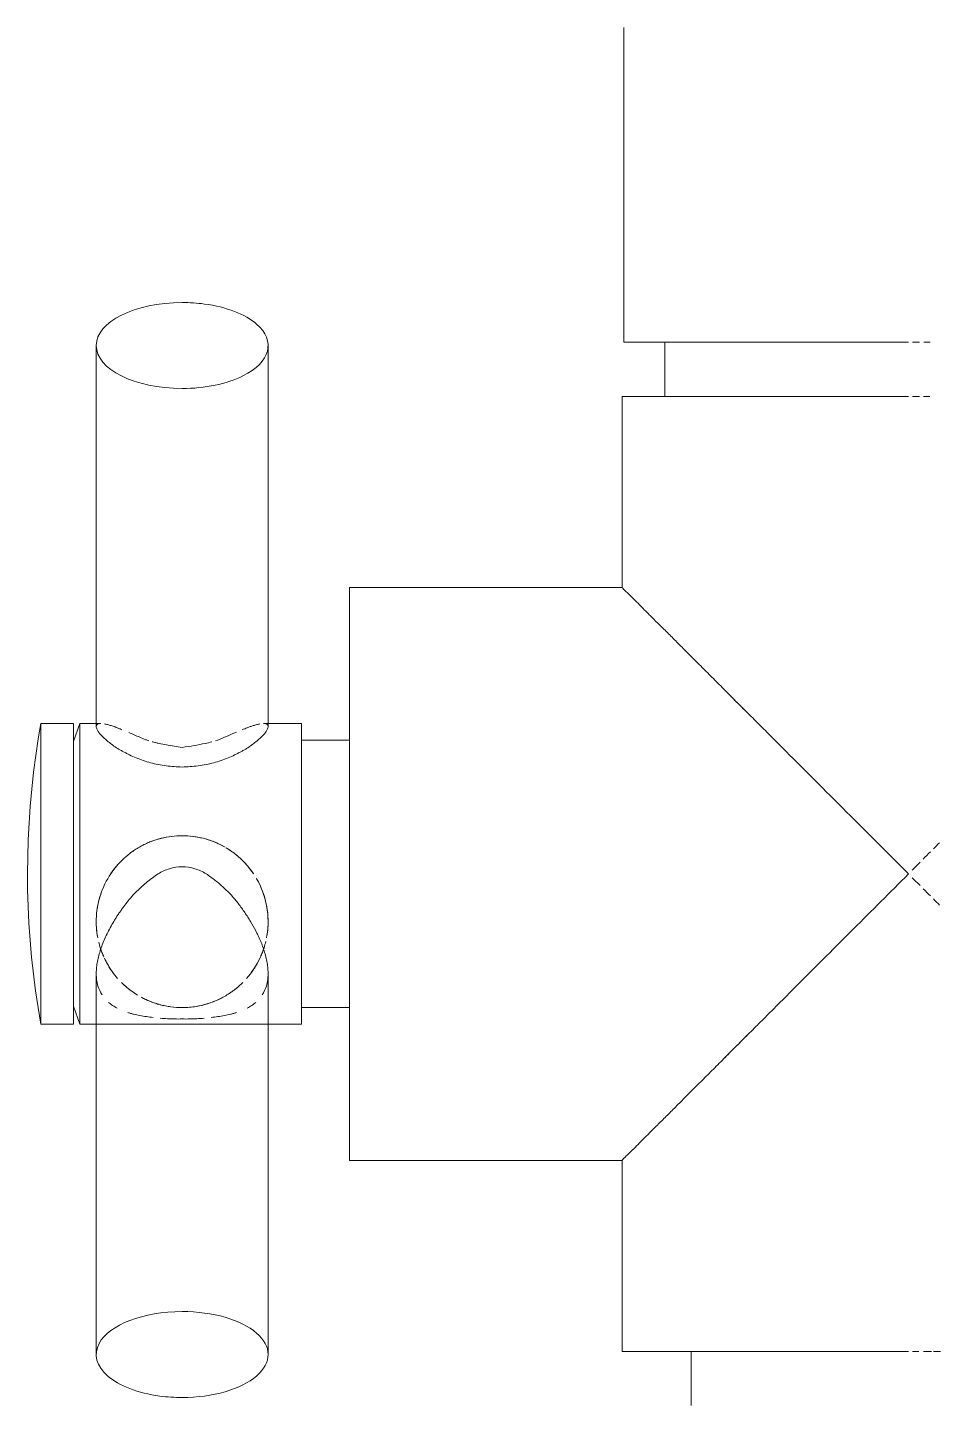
# Model space of a CAD drawing. Header units: metres. Extents: x -0.9 to 62, y -37.3 to 60.
# Drawn here: x 30.4665 to 30.5143, y 0.4724 to 0.5443 of the extents above; entities that cross this region are included whole.
import ezdxf

# ---------------------------------------------------------------- set-up
doc = ezdxf.new("R2010")
doc.units = ezdxf.units.M
doc.layers.add('P-SANR-FIXT', color=7, linetype='Continuous', lineweight=5)

# ---------------------------------------------------------------- blocks, each defined once
blk = doc.blocks.new('UT_Ducha higiênica - UT_Ducha higiênica-3698909-CC')
at = {"layer": 'P-SANR-FIXT', "color": 7, "true_color": 0xf3f3f3}
for p, q in [((59.10941951330037, 0.5443149403281814), (59.10941951330037, 0.5278352926008695)), ((59.0817939609551, 0.5276637748155407), (59.0817939609551, 0.5077164640194518)), ((59.0907939609551, 0.5077164640194518), (59.09079396095509, 0.5276637748155407)), ((59.10941951330037, 0.5278352926008756), (59.12433661034608, 0.5278352926008756)), ((59.11157172817645, 0.5278352926008695), (59.11157172817645, 0.5249999999999846)), ((59.12454292514167, 0.5278352926008756), (59.12490877454159, 0.5278352926008756)), ((59.12514215784469, 0.5278352926008756), (59.12546834393797, 0.5278352926008756)), ((59.10933661034604, 0.5249999999999846), (59.10933661034604, 0.5149999999999945)), ((59.11134622928928, 0.52499999999999), (59.10933661034606, 0.52499999999999)), ((59.11683661034605, 0.52499999999999), (59.11134622928928, 0.52499999999999)), ((59.12433661034605, 0.52499999999999), (59.11683661034605, 0.52499999999999)), ((59.12490563861342, 0.52499999999999), (59.12453997856537, 0.52499999999999)), ((59.12545689953602, 0.52499999999999), (59.12511693140378, 0.52499999999999)), ((59.10933661034604, 0.5149999999999945), (59.09506327601174, 0.5149999999999945)), ((59.09506327601174, 0.515), (59.09506327601174, 0.4999999999999999)), ((59.08059438857187, 0.5078745809925899), (59.07889562212965, 0.5078745809925899)), ((59.07889562212965, 0.5000000000000001), (59.07889562212965, 0.507874580992596)), ((59.08094013434138, 0.5078745809925899), (59.08059438857187, 0.5069246522979622)), ((59.08059438857187, 0.5000000000000001), (59.08059438857187, 0.507874580992596)), ((59.08202752132293, 0.5078745809925899), (59.08094013434138, 0.5078745809925899)), ((59.08094013434138, 0.5068195871837463), (59.08094013434138, 0.507874580992596)), ((59.09253618832319, 0.5078745809925899), (59.09056040058727, 0.5078745809925899)), ((59.0925361883232, 0.5000000000000001), (59.0925361883232, 0.507874580992596)), ((59.08094013434138, 0.5000000000000001), (59.08094013434138, 0.5068195871837463)), ((59.09506327601174, 0.5070000000000039), (59.09253618832319, 0.5070000000000039)), ((59.07889562212965, 0.4921254190074041), (59.07889562212965, 0.5)), ((59.08059438857187, 0.4960627095037021), (59.08059438857187, 0.5)), ((59.08094013434138, 0.4921254190074041), (59.08094013434138, 0.5)), ((59.0925361883232, 0.4921254190074041), (59.0925361883232, 0.5)), ((59.09506327601174, 0.4999999999999999), (59.09506327601174, 0.485)), ((59.08059438857187, 0.4931804128162539), (59.08059438857187, 0.4960627095037021)), ((59.0817939609551, 0.4947856551351489), (59.0817939609551, 0.4748362251848443)), ((59.0907939609551, 0.4748362251848432), (59.0907939609551, 0.4947856551351489)), ((59.07889562212965, 0.4921254190073983), (59.0786156924275, 0.4938799621327268)), ((59.08059438857187, 0.4921254190074041), (59.08059438857187, 0.4931804128162539)), ((59.08059438857187, 0.493075347702027), (59.08094013434138, 0.4921254190073983)), ((59.09253618832319, 0.4930000000000038), (59.09506327601174, 0.4930000000000038)), ((59.07889562212965, 0.4921254190073983), (59.08059438857187, 0.4921254190073983)), ((59.08094013434138, 0.4921254190073983), (59.09253618832319, 0.4921254190073983)), ((59.09506327601174, 0.4849999999999937), (59.10933661034604, 0.4849999999999937)), ((59.10933661034604, 0.4849999999999937), (59.10933661034604, 0.4749999999999852)), ((59.10933661034606, 0.47499999999999), (59.12045432466951, 0.47499999999999)), ((59.11295369791736, 0.4749999999999852), (59.11295369791736, 0.4721647073991209)), ((59.12045432466951, 0.47499999999999), (59.12433661034605, 0.47499999999999)), ((59.12453997856537, 0.47499999999999), (59.12487460577338, 0.47499999999999)), ((59.12511672916837, 0.47499999999999), (59.12553938459719, 0.47499999999999)), ((59.12565315337149, 0.47499999999999), (59.12601507708937, 0.47499999999999))]:
    blk.add_line(p, q, dxfattribs=at)
at = {"layer": 'P-SANR-FIXT', "color": 7, "true_color": 0xfafafa}
for p, q in [((59.10941951330037, 0.5278352926008756), (59.11136298892621, 0.5278352926008756)), ((59.11157172817647, 0.5278352926008756), (59.12433661034608, 0.5278352926008756)), ((59.12454292273647, 0.5278352926008756), (59.12490872321585, 0.5278352926008756)), ((59.12514201453133, 0.5278352926008756), (59.12546794608908, 0.5278352926008756)), ((59.11134622928928, 0.52499999999999), (59.10933661034606, 0.52499999999999)), ((59.12433661034605, 0.52499999999999), (59.11157172817647, 0.52499999999999)), ((59.12490558660561, 0.52499999999999), (59.12453997619232, 0.52499999999999)), ((59.12545650202965, 0.52499999999999), (59.12511679722092, 0.52499999999999)), ((59.09506327601174, 0.515), (59.09506327601174, 0.5070251628295472)), ((59.08059438857187, 0.5062675760437031), (59.08059438857187, 0.507874580992596)), ((59.0925361883232, 0.5071443411439028), (59.0925361883232, 0.507874580992596)), ((59.08059438857187, 0.5062768295076638), (59.08059438857187, 0.5069246522979678)), ((59.08059438857187, 0.5062768295076637), (59.08059438857187, 0.5069246522979678)), ((59.0925361883232, 0.5061394542629991), (59.0925361883232, 0.5070000000000093)), ((59.09506327601174, 0.5061394542630003), (59.09506327601174, 0.5070000000000093)), ((59.08059438857187, 0.5000000000000001), (59.08059438857187, 0.5059969248024144)), ((59.0925361883232, 0.5000000000000093), (59.0925361883232, 0.5060621778265003)), ((59.09506327601174, 0.5000000000000093), (59.09506327601174, 0.5060621778265003)), ((59.08059438857187, 0.4930753477020323), (59.08059438857187, 0.5)), ((59.0925361883232, 0.4981882666842916), (59.0925361883232, 0.5000000000000092)), ((59.09506327601174, 0.4930000000000092), (59.09506327601174, 0.5000000000000092)), ((59.0925361883232, 0.4965000000000092), (59.0925361883232, 0.4980242966963457)), ((59.0925361883232, 0.4932385192159858), (59.0925361883232, 0.4965000000000092)), ((59.08059438857187, 0.4921254190074041), (59.08059438857187, 0.4938426457719012)), ((59.0925361883232, 0.4930000000000092), (59.0925361883232, 0.4932385192159858)), ((59.09506327601174, 0.4929748371704711), (59.09506327601174, 0.4893933982822019)), ((59.0925361883232, 0.4921254190074041), (59.0925361883232, 0.4924566090002971)), ((59.09506327601174, 0.4893933982822019), (59.09506327601174, 0.485511112605664)), ((59.09506327601174, 0.485511112605664), (59.09506327601174, 0.485)), ((59.10933661034606, 0.47499999999999), (59.11286532636893, 0.47499999999999)), ((59.11295369791736, 0.47499999999999), (59.12433661034605, 0.47499999999999)), ((59.12453997397637, 0.47499999999999), (59.12487452078101, 0.47499999999999)), ((59.12511646989941, 0.47499999999999), (59.12553843309429, 0.47499999999999)), ((59.12565190493946, 0.47499999999999), (59.12601248551555, 0.47499999999999))]:
    blk.add_line(p, q, dxfattribs=at)
at = {"layer": 'P-SANR-FIXT', "color": 7, "true_color": 0xfdfdfd}
for p, q in [((59.11136298892621, 0.5278352926008756), (59.11181970044669, 0.5278352926008756)), ((59.11157172817647, 0.5278352926008756), (59.11181700180804, 0.5278352926008756)), ((59.11193349744881, 0.5278352926008756), (59.11378862986945, 0.5278352926008756)), ((59.11194530110868, 0.5278352926008756), (59.11358585300115, 0.5278352926008756)), ((59.11372299871743, 0.5278352926008756), (59.12433661034608, 0.5278352926008756)), ((59.11390767078131, 0.5278352926008756), (59.12433661034608, 0.5278352926008756)), ((59.12454292273647, 0.5278352926008756), (59.12490872321585, 0.5278352926008756)), ((59.12454292514167, 0.5278352926008756), (59.12490877454159, 0.5278352926008756)), ((59.12514201453133, 0.5278352926008756), (59.12546794608908, 0.5278352926008756)), ((59.12514215784469, 0.5278352926008756), (59.12546834393797, 0.5278352926008756)), ((59.12433661034605, 0.52499999999999), (59.11153593499015, 0.52499999999999)), ((59.12433661034605, 0.52499999999999), (59.11157172817647, 0.52499999999999)), ((59.12490558660561, 0.52499999999999), (59.12453997619232, 0.52499999999999)), ((59.12490563861343, 0.52499999999999), (59.12453997856537, 0.52499999999999)), ((59.12545650202965, 0.52499999999999), (59.12511679722092, 0.52499999999999)), ((59.12545689953602, 0.52499999999999), (59.12511693140378, 0.52499999999999)), ((59.07889562212965, 0.4999999999999999), (59.07889562212965, 0.507874580992596)), ((59.08094013434138, 0.5076062611519541), (59.08094013434138, 0.507874580992596)), ((59.08094013434138, 0.4999999999999999), (59.08094013434138, 0.5068195871837462)), ((59.0925361883232, 0.5061394542630003), (59.0925361883232, 0.5070000000000093)), ((59.0925361883232, 0.5062675760437031), (59.0925361883232, 0.5067776474781925)), ((59.09506327601174, 0.5067614807840327), (59.09506327601174, 0.5070000000000093)), ((59.09506327601174, 0.5067953686990717), (59.09506327601174, 0.5061698101590782)), ((59.09506327601174, 0.5061394542630003), (59.09506327601174, 0.5067614807840327)), ((59.08059438857187, 0.5059969248024144), (59.08059438857187, 0.5062768295076638)), ((59.08059438857187, 0.4999999999999999), (59.08059438857187, 0.5061573542280992)), ((59.08059438857187, 0.4999999999999999), (59.08059438857187, 0.5059969248024144)), ((59.0925361883232, 0.4999999999999999), (59.0925361883232, 0.5062151082398929)), ((59.0925361883232, 0.5060621778265003), (59.0925361883232, 0.5061394542629991)), ((59.0925361883232, 0.5000000000000092), (59.0925361883232, 0.5060621778265003)), ((59.09506327601174, 0.5061102344239806), (59.09506327601174, 0.5038822856765379)), ((59.09506327601174, 0.5000000000000092), (59.09506327601174, 0.5060621778265003)), ((59.09506327601174, 0.5038822856765379), (59.09506327601174, 0.5000000000000001)), ((59.07889562212965, 0.4921254190074041), (59.07889562212965, 0.4999999999999999)), ((59.08059438857187, 0.4940030751975856), (59.08059438857187, 0.4999999999999999)), ((59.08059438857187, 0.4940018046950666), (59.08059438857187, 0.4999999999999999)), ((59.08094013434138, 0.4940018046950666), (59.08094013434138, 0.4999999999999999)), ((59.0925361883232, 0.4981882666842916), (59.0925361883232, 0.5000000000000092)), ((59.0925361883232, 0.4981210594500531), (59.0925361883232, 0.4999999999999999)), ((59.09506327601174, 0.5), (59.09506327601174, 0.4941288746154486)), ((59.09506327601174, 0.4930000000000092), (59.09506327601174, 0.5000000000000092)), ((59.0925361883232, 0.4930000000000092), (59.0925361883232, 0.4980242966963457)), ((59.0925361883232, 0.496062709503703), (59.0925361883232, 0.4979619084669138)), ((59.0925361883232, 0.4940018046950666), (59.0925361883232, 0.496062709503702)), ((59.08094013434138, 0.4921254190074041), (59.08094013434138, 0.4937526748661306)), ((59.0925361883232, 0.4932223525218214), (59.0925361883232, 0.4937848917601241)), ((59.09506327601174, 0.4938897655760385), (59.09506327601174, 0.4932046313009469)), ((59.11286532636893, 0.47499999999999), (59.12433661034605, 0.47499999999999)), ((59.11295369791736, 0.47499999999999), (59.12433661034605, 0.47499999999999)), ((59.12453997397637, 0.47499999999999), (59.12487452078101, 0.47499999999999)), ((59.12453997856537, 0.47499999999999), (59.12487460577338, 0.47499999999999)), ((59.12511646989941, 0.47499999999999), (59.12553843309429, 0.47499999999999)), ((59.12511672916837, 0.47499999999999), (59.12553938459719, 0.47499999999999)), ((59.12565190493946, 0.47499999999999), (59.12601248551555, 0.47499999999999)), ((59.12565315337149, 0.47499999999999), (59.12601507708937, 0.47499999999999))]:
    blk.add_line(p, q, dxfattribs=at)
at = {"layer": 'P-SANR-FIXT', "color": 7, "true_color": 0xfefefe}
for p, q in [((59.08059438857187, 0.5059969248024144), (59.08059438857187, 0.5062768295076637)), ((59.0925361883232, 0.5060621778265003), (59.0925361883232, 0.5061394542630003)), ((59.09506327601174, 0.5060621778265003), (59.09506327601174, 0.5061394542630003)), ((59.09506327601174, 0.5060621778265003), (59.09506327601174, 0.5061394542630003))]:
    blk.add_line(p, q, dxfattribs=at)
at = {"layer": 'P-SANR-FIXT', "color": 7, "true_color": 0xf3f3f3, "flags": 128}
for points in [[(59.07819208590042, 0.4999999999999946), (59.07822761820311, 0.5017763782458224), (59.07833415826705, 0.5035499146653958), (59.07851153565088, 0.5053177719787814), (59.07875946658863, 0.5070771219913964), (59.07889562212965, 0.5078745809925899)], [(59.0786156924275, 0.4938799621327268), (59.07840614965063, 0.4956442960131023), (59.0782673290228, 0.4974155980906921), (59.07819945262738, 0.4991910346600251), (59.07819208590042, 0.4999999999999946)]]:
    blk.add_lwpolyline(points, dxfattribs=at)
at = {"layer": 'P-SANR-FIXT', "color": 7, "true_color": 0xfafafa}
for radius, start, end in [(0.004499999999995966, 90, 118.6429908668045), (0.004500000000000174, 75.0000000000132, 90.00000000000034), (0.004500000000002439, 59.99999999997344, 75.00000000001995), (0.004499999999997078, 124.1506781566463, 145.9763107293702), (0.004500000000001607, 34.02368927055635, 59.09169034866866), (0.004500000000002439, 152.9311327828953, 165.0000000000026), (0.004500000000005585, 350.4147108881857, 30.00000000000352), (0.004500000000000174, 165.0000000000094, 180.0000000000003), (0.004499999999996926, 181.4404044948274, 190.8425500649134), (0.004499999999997219, 198.9559375726436, 203.4503493247104), (0.004499999999999335, 336.549650675396, 341.0440624273789), (0.004499999999995879, 205.1887838781134, 209.9999999999946), (0.004499999999993124, 209.9999999999795, 221.355440242044), (0.004500000000000249, 318.6445597580593, 334.8112161219096), (0.004499999999991997, 224.9999999999144, 237.574913297967), (0.004500000000005342, 302.4250867021283, 315.0000000000002), (0.004499999999998072, 241.6701259978861, 254.0596124384203), (0.004499999999999268, 285.9403875615708, 298.3298740022783), (0.004500000000000175, 255.0000000000127, 270), (0.004500000000002439, 269.9999999999996, 284.9999999999798)]:
    blk.add_arc((59.0862939609551, 0.4975000000000018), radius, start, end, dxfattribs=at)
at = {"layer": 'P-SANR-FIXT', "color": 7, "true_color": 0xf3f3f3}
for centre, major_axis, ratio, start_param, end_param in [((59.0862939609551, 0.5276637748155462), (0.00450000000000017, 0), 0.4999999999920064, 1.570796326794897, 4.712388980384683), ((59.0862939609551, 0.527663774815546), (0.004500000000002439, 0), 0.4999999999917743, 1.308996938996095, 1.570796326794897), ((59.0862939609551, 0.527663774815546), (0.004500000000002032, 0), 0.4999999999917892, 0.5235987755980201, 1.308996938996087), ((59.0862939609551, 0.527663774815546), (0.004500000000005342, 0), 0.4999999999914169, 5.497787143782132, 6.806784082777929), ((59.0862939609551, 0.527663774815546), (0.00450000000000017, 0), 0.4999999999920064, 4.712388980384683, 5.497787143782721), ((59.0862939609551, 0.4748362251848497), (0.00450000000000017, 0), 0.5000000000140752, 1.570796326794897, 2.879793265790401), ((59.0862939609551, 0.4748362251848497), (0.00450000000000017, 0), 0.5000000000140752, 4.712388980384683, 7.853981633974483), ((59.0862939609551, 0.4748362251848497), (0.004499999999995575, 0), 0.500000000014578, 2.879793265790652, 3.665191429187962), ((59.0862939609551, 0.4748362251848497), (0.004499999999999431, 0), 0.500000000014151, 3.665191429188332, 4.450589592585715), ((59.0862939609551, 0.4748362251848497), (0.004500000000002439, 0), 0.5000000000138186, 4.450589592585881, 4.712388980384683)]:
    blk.add_ellipse(centre, major_axis=major_axis, ratio=ratio, start_param=start_param, end_param=end_param, dxfattribs=at)
at = {"layer": 'P-SANR-FIXT', "color": 7, "true_color": 0xfdfdfd}
for points, knots in [([(59.12433661034605, 0.5), (59.12337996100614, 0.5009692221810875), (59.12144448128228, 0.5028859177997194), (59.11908390678362, 0.5052540684874947), (59.11748047510748, 0.5068552430685265), (59.11658790520784, 0.5077536339279067), (59.11592705270181, 0.5084092151818388), (59.11528023081102, 0.5090528205950813), (59.11465172187742, 0.5096867429519696), (59.11404088070351, 0.5103021607887906), (59.11344809291266, 0.5108881846237106), (59.11287819914319, 0.511453311295427), (59.11233671544118, 0.5120015776738926), (59.11182541097084, 0.5125187978828973), (59.11134784570721, 0.5129887815540581), (59.11090736514366, 0.5134215790338464), (59.11051037964177, 0.5138245372140178), (59.11016305015922, 0.5141783864350018), (59.10987090074802, 0.5144671769570521), (59.10963761874934, 0.5146882959124539), (59.10940915652625, 0.5149090537146497), (59.10933661034604, 0.5149867507995789), (59.10933661034604, 0.515)], [0, 0, 0, 0, 0.1428571428571428, 0.2857142857142857, 0.3571428571428571, 0.3928571428571428, 0.4285714285714285, 0.4642857142857143, 0.5, 0.5357142857142857, 0.5714285714285714, 0.6071428571428571, 0.6428571428571428, 0.6785714285714286, 0.7142857142857143, 0.75, 0.7857142857142857, 0.8214285714285714, 0.8571428571428571, 0.8928571428571428, 0.9285714285714286, 1, 1, 1, 1]), ([(59.10933661034604, 0.485), (59.10933661034604, 0.4850132492004211), (59.1094091565262, 0.4850909462854584), (59.10963761874942, 0.4853117040873657), (59.10987090074772, 0.4855328230436328), (59.11016305016035, 0.4858216135624387), (59.11051037963754, 0.4861754627955352), (59.11090736515946, 0.4865784209305017), (59.11134784564823, 0.4870112185789968), (59.11182541119099, 0.4874812016205357), (59.11233671461955, 0.4879984241793218), (59.11287820220954, 0.4885466817882834), (59.11344808146885, 0.4891118411882339), (59.1140409234124, 0.4896977428797219), (59.11485510884342, 0.4905189077894745), (59.11570654249483, 0.4913727675712906), (59.11658794683623, 0.4922462721777014), (59.11748045137541, 0.4931448104600524), (59.11908392390185, 0.4947458929017277), (59.12144447505747, 0.4971140962405636), (59.12337996100614, 0.4990307778189125), (59.12433661034605, 0.5)], [0, 0, 0, 0, 0.07142857142857142, 0.1071428571428571, 0.1428571428571428, 0.1785714285714285, 0.2142857142857143, 0.25, 0.2857142857142857, 0.3214285714285714, 0.3571428571428571, 0.3928571428571428, 0.4285714285714285, 0.4642857142857143, 0.5, 0.5714285714285714, 0.6071428571428571, 0.6428571428571428, 0.7142857142857143, 0.8571428571428571, 1, 1, 1, 1])]:
    blk.add_open_spline(points, degree=3, knots=knots, dxfattribs=at)
at = {"layer": 'P-SANR-FIXT', "color": 7, "true_color": 0xf3f3f3}
for points, knots in [([(59.10933661034604, 0.515), (59.10933661034604, 0.5149867507995775), (59.1094091565262, 0.514909053714538), (59.10963761874942, 0.5146882959126281), (59.10979314008162, 0.5145408832751155), (59.10988071198344, 0.5144558983626027)], [0, 0, 0, 0, 0.07142857142857142, 0.1071428571428571, 0.1428571428571428, 0.1428571428571428, 0.1428571428571428, 0.1428571428571428]), ([(59.10988071198344, 0.5144558983626027), (59.10996828388526, 0.51437091345009), (59.11016305016035, 0.5141783864375515), (59.11051037963754, 0.5138245372044534), (59.11090736515946, 0.5134215790694853), (59.11134784564822, 0.5129887814209887), (59.11182541119099, 0.5125187983794484), (59.11233671461954, 0.5120015758206607), (59.11287820220954, 0.5114533182116976), (59.11344808146883, 0.5108881588117454), (59.11404092341238, 0.5103022571202557), (59.1148551088434, 0.5094810922105009), (59.11570654249481, 0.5086272324286816), (59.11658794683622, 0.5077537278222675), (59.11748045137537, 0.5068551895399129), (59.1181676538867, 0.5061690113506213), (59.11863044730211, 0.5057061630438975)], [0.1428571428571428, 0.1428571428571428, 0.1428571428571428, 0.1428571428571428, 0.1785714285714285, 0.2142857142857143, 0.25, 0.2857142857142857, 0.3214285714285714, 0.3571428571428571, 0.3928571428571428, 0.4285714285714285, 0.4642857142857143, 0.5, 0.5714285714285714, 0.6071428571428571, 0.6428571428571428, 0.7142857142857143, 0.7142857142857143, 0.7142857142857143, 0.7142857142857143]), ([(59.08179393761588, 0.5077164815419374), (59.081793924747, 0.5076941531836764), (59.08180742055908, 0.5076076684166345), (59.08189214082871, 0.5074460882087947), (59.08205964461993, 0.5072464759538948), (59.08216802808685, 0.5071416948720013), (59.08222820359559, 0.5070872963042581)], [0.5330938981077722, 0.5330938981077722, 0.5330938981077722, 0.5330938981077722, 0.5555555555555556, 0.6111111111111112, 0.6388888888888888, 0.6666666666666666, 0.6666666666666666, 0.6666666666666666, 0.6666666666666666]), ([(59.0903597183146, 0.5070872963042579), (59.09041989382332, 0.5071416948720588), (59.09052827729015, 0.5072464759542671), (59.09069578108206, 0.5074460882068175), (59.09076251412948, 0.5075733628382281), (59.09078216613432, 0.5076416460752009)], [0.3333333333333333, 0.3333333333333333, 0.3333333333333333, 0.3333333333333333, 0.361111111111111, 0.3888888888888888, 0.4444444444444444, 0.4444444444444444, 0.4444444444444444, 0.4444444444444444]), ([(59.08222820359559, 0.5070872963042581), (59.08228837910433, 0.5070328977365146), (59.08242069767237, 0.5069200845474345), (59.0826550298824, 0.5067391118069192), (59.08287758923274, 0.5065888830361559), (59.08307034695784, 0.5064730712588694), (59.08322170904002, 0.506390398962396), (59.08337949677998, 0.5063097734654223), (59.08359823876359, 0.5062021071515731), (59.08388643934597, 0.5060720185901014), (59.08425329081979, 0.5059305858484927), (59.08463857458744, 0.5058142938870457), (59.08503907083744, 0.5057251272012268), (59.08558808070384, 0.5056346924585065), (59.08601148771441, 0.5056020509524161), (59.0862939609551, 0.5055959661428773)], [0.6666666666666666, 0.6666666666666666, 0.6666666666666666, 0.6666666666666666, 0.6944444444444444, 0.7222222222222222, 0.75, 0.7638888888888888, 0.7777777777777778, 0.7916666666666667, 0.8055555555555556, 0.8333333333333333, 0.861111111111111, 0.8888888888888888, 0.9166666666666666, 0.9444444444444444, 1, 1, 1, 1]), ([(59.0862939609551, 0.5055959661428772), (59.08657643419579, 0.5056020509524161), (59.08699984120636, 0.5056346924585065), (59.08754885107276, 0.5057251272012268), (59.08794934732275, 0.5058142938870458), (59.0883346310904, 0.5059305858484928), (59.08870148256423, 0.5060720185901013), (59.08898968314661, 0.506202107151573), (59.08920842513022, 0.506309773465422), (59.08936621287017, 0.5063903989623959), (59.08951757495235, 0.506473071258869), (59.08971033267746, 0.5065888830361566), (59.08993289202781, 0.5067391118069118), (59.09016722423782, 0.5069200845474612), (59.09029954280588, 0.5070328977364569), (59.0903597183146, 0.5070872963042579)], [0, 0, 0, 0, 0.05555555555555555, 0.08333333333333333, 0.1111111111111111, 0.1388888888888889, 0.1666666666666667, 0.1944444444444444, 0.2083333333333333, 0.2222222222222222, 0.2361111111111111, 0.25, 0.2777777777777778, 0.3055555555555556, 0.3333333333333333, 0.3333333333333333, 0.3333333333333333, 0.3333333333333333]), ([(59.08503254644674, 0.5), (59.08481797076936, 0.4998574566598153), (59.08450689433269, 0.4996270368376991), (59.08411956635521, 0.4992890079141117), (59.08393524491203, 0.499110897915437), (59.08384612139282, 0.4990190430035559)], [0, 0, 0, 0, 0.05555555555555555, 0.08333333333333333, 0.1111111111111111, 0.1111111111111111, 0.1111111111111111, 0.1111111111111111]), ([(59.09037725502137, 0.4965348087371109), (59.09034244035317, 0.4966152859056712), (59.09026922958761, 0.4967764442212357), (59.09010984417858, 0.4971010015617212), (59.08993148328571, 0.4974248356761408), (59.08973417150569, 0.4977420000330306), (59.08952416916977, 0.4980530861789062), (59.08924634347856, 0.4984408064421751), (59.08894162377391, 0.4988117804992531), (59.0886757911673, 0.4990886496932767), (59.08839791960293, 0.499354553361864), (59.08803006651614, 0.4996667817252106), (59.08771630722148, 0.4998930924948615), (59.08755537546345, 0.5)], [0.6666666666666666, 0.6666666666666666, 0.6666666666666666, 0.6666666666666666, 0.6875, 0.7083333333333333, 0.75, 0.7708333333333333, 0.7916666666666666, 0.8333333333333333, 0.875, 0.8958333333333333, 0.9166666666666666, 0.9583333333333333, 1, 1, 1, 1]), ([(59.12433661034605, 0.4999999999999999), (59.1233799610061, 0.4990307778189622), (59.12144448128217, 0.4971140822003988), (59.11908390678359, 0.4947459315125454), (59.11748047510746, 0.4931447569315084), (59.11658790520782, 0.4922463660721244), (59.11614733687046, 0.4918093119028348), (59.11592939113766, 0.4915927807916382)], [0, 0, 0, 0, 0.1428571428571428, 0.2857142857142857, 0.3571428571428571, 0.3928571428571428, 0.4285714285714285, 0.4285714285714285, 0.4285714285714285, 0.4285714285714285]), ([(59.08384612139282, 0.4990190430035559), (59.08375699787362, 0.4989271880916749), (59.08358482523997, 0.4987378784428252), (59.08334458914531, 0.4984388940177341), (59.08315623284481, 0.4981825562461729), (59.08301182335903, 0.4979752627845726), (59.0829062181377, 0.4978196488679311), (59.08280419151782, 0.4976628614965966), (59.0826741379399, 0.4974507814944096), (59.0825219881032, 0.497182223350868), (59.08235624528964, 0.496857287745853), (59.08220745403621, 0.4965347820926134), (59.08207793989854, 0.4962124363063585), (59.08197036253765, 0.4958890037699424), (59.08188602701975, 0.495569957713392), (59.08182680784455, 0.4952607904182764), (59.08179446782005, 0.4949607391653801), (59.08179234249765, 0.4947656841093921), (59.08179638246458, 0.4946703490059197)], [0.1111111111111111, 0.1111111111111111, 0.1111111111111111, 0.1111111111111111, 0.1388888888888889, 0.1666666666666667, 0.1944444444444444, 0.2083333333333333, 0.2222222222222222, 0.2361111111111111, 0.25, 0.2777777777777778, 0.3055555555555556, 0.3333333333333333, 0.361111111111111, 0.3888888888888888, 0.4166666666666666, 0.4444444444444444, 0.4722222222222222, 0.5, 0.5, 0.5, 0.5]), ([(59.0907744336661, 0.4944649005418788), (59.09078289944203, 0.4945320578440502), (59.09079635675301, 0.4946943480072225), (59.09079345382781, 0.4949607379899829), (59.09076111502051, 0.4952607951235472), (59.09070189133336, 0.495569940067705), (59.09061757264605, 0.4958890696474189), (59.09052787250327, 0.4961583369763526), (59.09044529261147, 0.4963739450570765), (59.09040046480016, 0.496481157291404), (59.09037725502137, 0.4965348087371109)], [0.4796820916262556, 0.4796820916262556, 0.4796820916262556, 0.4796820916262556, 0.5, 0.5277777777777778, 0.5555555555555556, 0.5833333333333334, 0.6111111111111112, 0.6388888888888888, 0.6527777777777777, 0.6666666666666666, 0.6666666666666666, 0.6666666666666666, 0.6666666666666666]), ([(59.11592939113766, 0.4915927807916382), (59.11571144540486, 0.4913762496804416), (59.115280230811, 0.4909471794049448), (59.1146517218774, 0.4903132570480546), (59.11404088070349, 0.4896978392112318), (59.11344809291265, 0.4891118153763102), (59.11287819914318, 0.4885466887045921), (59.11233671544117, 0.487998422326125), (59.11182541097084, 0.4874812021171189), (59.11134784570721, 0.4870112184459566), (59.11090736514365, 0.4865784209661667), (59.11051037964177, 0.4861754627859938), (59.11016305015922, 0.4858216135650081), (59.10987090074802, 0.485532823042956), (59.10963761874934, 0.4853117040875523), (59.10940915652625, 0.485090946285354), (59.10933661034604, 0.4850132492004227), (59.10933661034604, 0.485)], [0.4285714285714285, 0.4285714285714285, 0.4285714285714285, 0.4285714285714285, 0.4642857142857143, 0.5, 0.5357142857142857, 0.5714285714285714, 0.6071428571428571, 0.6428571428571428, 0.6785714285714286, 0.7142857142857143, 0.75, 0.7857142857142857, 0.8214285714285714, 0.8571428571428571, 0.8928571428571428, 0.9285714285714286, 1, 1, 1, 1])]:
    blk.add_open_spline(points, degree=3, knots=knots, dxfattribs=at)
at = {"layer": 'P-SANR-FIXT', "color": 7, "true_color": 0xfafafa}
for points, knots in [([(59.08196525589342, 0.5078709966811222), (59.08193091006244, 0.5078657604558331), (59.08187142648512, 0.5078474527805706), (59.08180955705542, 0.5077996232898188), (59.08179395657626, 0.5077493790435987), (59.08179393761588, 0.5077164815419374)], [0.4444444444444444, 0.4444444444444444, 0.4444444444444444, 0.4444444444444444, 0.4722222222222222, 0.5, 0.5330938981077722, 0.5330938981077722, 0.5330938981077722, 0.5330938981077722]), ([(59.08314240135444, 0.5075458527134288), (59.08309555063636, 0.5075653267397469), (59.08297085930279, 0.5076172407198516), (59.0828164035193, 0.5076795453539624), (59.08267612888495, 0.5077301662768192), (59.08257478859576, 0.5077617416576645), (59.08247820463666, 0.5077889984634348), (59.0823569943013, 0.5078228152326054), (59.0822743895578, 0.5078430483918442), (59.082223218267, 0.5078535149395297)], [0.2616557383142898, 0.2616557383142898, 0.2616557383142898, 0.2616557383142898, 0.2777777777777778, 0.3055555555555556, 0.3194444444444444, 0.3333333333333333, 0.3472222222222222, 0.361111111111111, 0.3888888888888888, 0.3888888888888888, 0.3888888888888888, 0.3888888888888888]), ([(59.08455066784284, 0.5069679903383237), (59.08449455613597, 0.506985867319997), (59.08433007026423, 0.5070433924381947), (59.08407199802657, 0.5071516346404247), (59.08383000530778, 0.5072628887338383), (59.08364342596143, 0.5073452621781941), (59.08355174417433, 0.507381779959621), (59.08350658483332, 0.507399419040967)], [0.125, 0.125, 0.125, 0.125, 0.1388888888888889, 0.1666666666666667, 0.1944444444444444, 0.2083333333333333, 0.2222222222222222, 0.2222222222222222, 0.2222222222222222, 0.2222222222222222]), ([(59.08914860771128, 0.5074253063035428), (59.08908209372368, 0.5073991887974472), (59.08887647703642, 0.5073203918845294), (59.08851995323391, 0.5071506250088986), (59.08820575317568, 0.5070212595474451), (59.08803725406735, 0.5069679903383237)], [0.7708333333333333, 0.7708333333333333, 0.7708333333333333, 0.7708333333333333, 0.7916666666666666, 0.8333333333333333, 0.875, 0.875, 0.875, 0.875]), ([(59.09036470364319, 0.5078535149395297), (59.09031353163692, 0.5078430508293645), (59.09023092396139, 0.5078228276591584), (59.09010972359121, 0.5077889769400064), (59.08999700680143, 0.5077572982910399), (59.08986050154099, 0.5077130749491048), (59.08967428348216, 0.5076411893414101), (59.08953280273416, 0.5075819618087652), (59.08944557070563, 0.5075457379405635)], [0.6111111111111112, 0.6111111111111112, 0.6111111111111112, 0.6111111111111112, 0.6388888888888888, 0.6527777777777777, 0.6666666666666666, 0.6875, 0.7083333333333333, 0.7383442616858897, 0.7383442616858897, 0.7383442616858897, 0.7383442616858897]), ([(59.09078216613432, 0.5076416460752009), (59.09080181813916, 0.5077099293121737), (59.09079404110625, 0.5077875043916815), (59.09071649540181, 0.5078474528598557), (59.09065701189922, 0.5078657602805292), (59.09062266601678, 0.5078709966811222)], [0.4444444444444444, 0.4444444444444444, 0.4444444444444444, 0.4444444444444444, 0.5, 0.5277777777777778, 0.5555555555555556, 0.5555555555555556, 0.5555555555555556, 0.5555555555555556]), ([(59.0862939609551, 0.5066235827755982), (59.08600944708073, 0.5066639514722026), (59.0855957070379, 0.5067285099901238), (59.0851466125936, 0.506817254419959), (59.08490075103798, 0.5068731342132731), (59.08478129643227, 0.5069023484102622), (59.08472273538592, 0.5069179414214829)], [0, 0, 0, 0, 0.05555555555555555, 0.08333333333333333, 0.09722222222222221, 0.1111111111111111, 0.1111111111111111, 0.1111111111111111, 0.1111111111111111]), ([(59.08784313551497, 0.5069122247746183), (59.08773290013894, 0.5068831936357179), (59.08743653047332, 0.5068145899894995), (59.08692451983771, 0.5067172384511348), (59.08650734636088, 0.5066538592980515), (59.0862939609551, 0.5066235827755982)], [0.890625, 0.890625, 0.890625, 0.890625, 0.9166666666666666, 0.9583333333333333, 1, 1, 1, 1]), ([(59.08255230356833, 0.5), (59.08265479702045, 0.5001533981529037), (59.08287853427426, 0.5004473710641563), (59.08320077548617, 0.500777425325057), (59.08348096294733, 0.501016019920335), (59.08370145645246, 0.5011816090876627), (59.08393161085006, 0.5013333583706098), (59.08409102897357, 0.5014249889447908), (59.08417207789322, 0.5014683261297115)], [0, 0, 0, 0, 0.125, 0.25, 0.3125, 0.375, 0.4375, 0.5, 0.5, 0.5, 0.5]), ([(59.08417207789322, 0.5014683261297115), (59.08425312681288, 0.501511663314632), (59.08441790436795, 0.5015933814801337), (59.08475678709231, 0.5017363033173834), (59.08537162242465, 0.5019314333450662), (59.08592475602978, 0.5020000000000018), (59.0862939609551, 0.5020000000000018)], [0.5, 0.5, 0.5, 0.5, 0.5625, 0.625, 0.75, 1, 1, 1, 1]), ([(59.0862939609551, 0.5020000000000018), (59.08666316588042, 0.5020000000000018), (59.08721629948555, 0.5019314333450662), (59.08783113481788, 0.5017363033173834), (59.08817001754225, 0.5015933814801337), (59.08833479509732, 0.501511663314632), (59.08841584401697, 0.5014683261297115)], [0, 0, 0, 0, 0.25, 0.375, 0.4375, 0.5, 0.5, 0.5, 0.5]), ([(59.08865481559553, 0.5013309744669971), (59.08873302919267, 0.5012827752762941), (59.08888646545775, 0.5011816090876628), (59.08910695896287, 0.501016019920335), (59.08938714642403, 0.5007774253250571), (59.08970938763593, 0.5004473710641563), (59.08993312488974, 0.5001533981529037), (59.09003561834187, 0.5)], [0.5625, 0.5625, 0.5625, 0.5625, 0.625, 0.6875, 0.75, 0.875, 1, 1, 1, 1]), ([(59.08181522651641, 0.4979354944871863), (59.08184783613596, 0.4982674775088313), (59.08199965902462, 0.4989920960873019), (59.08232825825494, 0.4996646796792813), (59.08255230356833, 0.5)], [0.7932716154035209, 0.7932716154035209, 0.7932716154035209, 0.7932716154035209, 0.8888888888888888, 1, 1, 1, 1]), ([(59.08219373963819, 0.4956457656155631), (59.08215833177701, 0.4957240633680705), (59.0820914566373, 0.4958839053327756), (59.08200036134846, 0.4961429795716167), (59.08194869260162, 0.4963256314276048), (59.08192439300475, 0.4964243352816781)], [0.5555555555555556, 0.5555555555555556, 0.5555555555555556, 0.5555555555555556, 0.5833333333333334, 0.6111111111111112, 0.6425559606042185, 0.6425559606042185, 0.6425559606042185, 0.6425559606042185]), ([(59.0906731169461, 0.496464061031702), (59.09064652055734, 0.4963516235992688), (59.09059196687934, 0.4961555116272929), (59.09049646733132, 0.4958839094049303), (59.0904295855813, 0.4957240543631367), (59.090394182272, 0.4956457656155629)], [0.3532352135299623, 0.3532352135299623, 0.3532352135299623, 0.3532352135299623, 0.3888888888888888, 0.4166666666666666, 0.4444444444444444, 0.4444444444444444, 0.4444444444444444, 0.4444444444444444]), ([(59.09049083300399, 0.4936633845548238), (59.09058370276873, 0.4938058705425552), (59.09070036996122, 0.4940591914502494), (59.09075975134646, 0.4943484286454578), (59.0907744336661, 0.4944649005418788)], [0.3888888888888888, 0.3888888888888888, 0.3888888888888888, 0.3888888888888888, 0.4444444444444444, 0.4796820916262556, 0.4796820916262556, 0.4796820916262556, 0.4796820916262556]), ([(59.0893084124216, 0.494158880074569), (59.08927088835426, 0.4941250292887833), (59.08919446494379, 0.4940583748850874), (59.08903797476776, 0.493930953619048), (59.08883577534239, 0.4937825439161491), (59.08862178645167, 0.4936464578936804), (59.08844123892853, 0.4935443169422226), (59.08825451968391, 0.4934471501305591), (59.08801436356081, 0.4933377553012193), (59.08776032841983, 0.4932430949781096), (59.08754686920378, 0.4931768247085125), (59.08732536523211, 0.493117128802866), (59.08692155590784, 0.4930328087768886), (59.08654999862566, 0.4930000000000018), (59.0862939609551, 0.4930000000000018)], [0.6527777777777777, 0.6527777777777777, 0.6527777777777777, 0.6527777777777777, 0.6701388888888888, 0.6875, 0.7222222222222222, 0.7569444444444444, 0.7743055555555556, 0.7916666666666667, 0.826388888888889, 0.8611111111111112, 0.8784722222222223, 0.8958333333333334, 0.9305555555555556, 1, 1, 1, 1]), ([(59.08844046746334, 0.4935449387096968), (59.08839455911738, 0.4935200252393067), (59.08825451968391, 0.4934471501305591), (59.08801436356081, 0.4933377553012193), (59.08776032841983, 0.4932430949781096), (59.08760023400779, 0.4931933922759118), (59.08754586360932, 0.4931776465040064)], [0.7743055555555556, 0.7743055555555556, 0.7743055555555556, 0.7743055555555556, 0.7916666666666667, 0.826388888888889, 0.8611111111111112, 0.8784722222222223, 0.8784722222222223, 0.8784722222222223, 0.8784722222222223]), ([(59.0893084124216, 0.494158880074569), (59.08927088835426, 0.4941250292887833), (59.08919446494379, 0.4940583748850874), (59.08903797476776, 0.493930953619048), (59.08887794378038, 0.4938134945746101), (59.08875319751954, 0.4937311062245833), (59.08871219388705, 0.4937049776073898)], [0.6527777777777777, 0.6527777777777777, 0.6527777777777777, 0.6527777777777777, 0.6701388888888888, 0.6875, 0.7222222222222222, 0.7388412540867073, 0.7388412540867073, 0.7388412540867073, 0.7388412540867073]), ([(59.0862939609551, 0.4930000000000018), (59.08608913081865, 0.4930000000000018), (59.08578978673733, 0.4930210057822786), (59.08541156824761, 0.4930843153777629), (59.08522961344421, 0.4931267234280584), (59.08514093923429, 0.4931502251884354)], [0, 0, 0, 0, 0.05555555555555555, 0.08333333333333333, 0.1111111111111111, 0.1111111111111111, 0.1111111111111111, 0.1111111111111111]), ([(59.08754586360932, 0.4931776465040064), (59.08749149321086, 0.4931619007321009), (59.08732536523211, 0.493117128802866), (59.08692155590784, 0.4930328087768886), (59.08654999862566, 0.4930000000000018), (59.0862939609551, 0.4930000000000018)], [0.8784722222222223, 0.8784722222222223, 0.8784722222222223, 0.8784722222222223, 0.8958333333333334, 0.9305555555555556, 1, 1, 1, 1]), ([(59.08969872172418, 0.4929706301892912), (59.08978297090331, 0.4930137633624304), (59.08990303214117, 0.4930831669652544), (59.09004954702486, 0.4931874148767318), (59.09011808818951, 0.4932440918942955), (59.09015120221803, 0.4932733953902799)], [0.2777777777777778, 0.2777777777777778, 0.2777777777777778, 0.2777777777777778, 0.3055555555555556, 0.3194444444444444, 0.3333333333333333, 0.3333333333333333, 0.3333333333333333, 0.3333333333333333]), ([(59.08344212535, 0.4927430570895215), (59.08349189150233, 0.4927263232394763), (59.08359313550165, 0.4926942509065469), (59.08380215265864, 0.4926381699825166), (59.08407498623288, 0.4925800170143856), (59.08441867211993, 0.4925251293663293), (59.08465716433462, 0.4924940638851049), (59.08477832645211, 0.4924798672125855)], [0.7777777777777778, 0.7777777777777778, 0.7777777777777778, 0.7777777777777778, 0.7916666666666667, 0.8055555555555556, 0.8333333333333333, 0.861111111111111, 0.8888888888888888, 0.8888888888888888, 0.8888888888888888, 0.8888888888888888]), ([(59.08514707758586, 0.4924421699079865), (59.08527158847446, 0.4924315298803337), (59.08564941942306, 0.492406271527697), (59.08603606690839, 0.4923997000994656), (59.0862939609551, 0.4924040338572312)], [0.9166666666666666, 0.9166666666666666, 0.9166666666666666, 0.9166666666666666, 0.9444444444444444, 1, 1, 1, 1]), ([(59.0862939609551, 0.4924040338572312), (59.08655185500181, 0.4923997000994656), (59.08693850248718, 0.4924062715275035), (59.08731633343569, 0.4924315298805272), (59.08744084432433, 0.4924421699079864)], [0, 0, 0, 0, 0.05555555555555555, 0.08333333333333333, 0.08333333333333333, 0.08333333333333333, 0.08333333333333333]), ([(59.08780959545808, 0.4924798672125854), (59.08793075757544, 0.4924940638858144), (59.0881692497893, 0.4925251293709094), (59.08851293568093, 0.4925800169972907), (59.08878576924091, 0.4926381700328337), (59.08899478642698, 0.4926942508193951), (59.0890960303671, 0.4927263234321972), (59.0891457965602, 0.4927430570895215)], [0.1111111111111111, 0.1111111111111111, 0.1111111111111111, 0.1111111111111111, 0.1388888888888889, 0.1666666666666667, 0.1944444444444444, 0.2083333333333333, 0.2222222222222222, 0.2222222222222222, 0.2222222222222222, 0.2222222222222222])]:
    blk.add_open_spline(points, degree=3, knots=knots, dxfattribs=at)
at = {"layer": 'P-SANR-FIXT', "color": 7, "true_color": 0xfdfdfd}
for points in [[(59.08203013258885, 0.5078760707957324), (59.08200699212573, 0.5078757804508414), (59.08198533707306, 0.5078740581758562), (59.08196525589342, 0.5078709966811222)], [(59.09062266601678, 0.5078709966811222), (59.09060258480706, 0.5078740582783521), (59.09058092969394, 0.5078757807592753), (59.09055778922411, 0.5078760711269926)], [(59.12596265804403, 0.5016314077985223), (59.12585505778176, 0.5015241706913875), (59.12574743494866, 0.5014168352121114), (59.12563982153664, 0.5013093938695129)], [(59.12548388048228, 0.5011536170203349), (59.12535832026821, 0.5010281168779718), (59.12523279392844, 0.5009024676458549), (59.12510735230209, 0.5007766574195757)], [(59.12494118617504, 0.5006098536544088), (59.1248063444209, 0.5004743687662648), (59.12467162666643, 0.5003386915157885), (59.12453709618583, 0.5002028070867895)], [(59.12453709614351, 0.499797192817757), (59.12467233494279, 0.4996605927620556), (59.12480776294431, 0.4995242019618447), (59.12494331589532, 0.4993880054248865)], [(59.12510735181156, 0.4992233414740003), (59.12523404794625, 0.4990962726245831), (59.12536083048678, 0.4989693679819273), (59.12548764707469, 0.4988426153291115)], [(59.12563982049004, 0.4986906037698163), (59.1257489611284, 0.4985816373087491), (59.1258581114715, 0.4984727797695993), (59.12596723815945, 0.4983640233684297)]]:
    blk.add_open_spline(points, degree=3, dxfattribs=at)
at = {"layer": 'P-SANR-FIXT', "color": 7, "true_color": 0xf3f3f3}
for points in [[(59.11863044730211, 0.5057061630438975), (59.11955603413292, 0.5047804664304496), (59.12050025459514, 0.503833185094884), (59.12145623631343, 0.502880374032531)], [(59.12145623631343, 0.502880374032531), (59.12241221803173, 0.501927562970178), (59.1233799610061, 0.5009692221810378), (59.12433661034605, 0.4999999999999999)], [(59.12563982049006, 0.5013093962300876), (59.12574743380083, 0.5014168378010156), (59.12585505654662, 0.5015241734772293), (59.12596265674856, 0.5016314107204296)], [(59.12510735181158, 0.5007766585259424), (59.12523279330771, 0.5009024690459009), (59.12535831950686, 0.5010281185951883), (59.12548387959066, 0.5011536190313655)], [(59.08563546768394, 0.5002720900557516), (59.08542466812396, 0.5002087988180303), (59.08522327637495, 0.5001175492903785), (59.08503254644674, 0.5)], [(59.0862939609551, 0.5003764172242454), (59.0860664746149, 0.5003707142412639), (59.08584626724393, 0.500335381293473), (59.08563546768394, 0.5002720900557516)], [(59.08755537546345, 0.5), (59.08736464553524, 0.5001175492903785), (59.08696186203724, 0.5003000483456821), (59.0865214472953, 0.5003707142412639), (59.0862939609551, 0.5003764172242454)], [(59.12453709614351, 0.5002028071822243), (59.12467162656949, 0.5003386917344191), (59.12480634422082, 0.5004743692175199), (59.12494118584917, 0.5006098543894106)], [(59.12494331622321, 0.4993880061644689), (59.12480776314549, 0.4995242024156284), (59.12467233504002, 0.4996605929813919), (59.12453709618583, 0.4997971929132291)], [(59.12548764797025, 0.4988426173491211), (59.12536083125098, 0.4989693697056432), (59.12523404856831, 0.4990962740277008), (59.12510735230212, 0.4992233425804826)], [(59.12596723945751, 0.4983640262963212), (59.12585811270915, 0.4984727825612403), (59.1257489622777, 0.4985816399010964), (59.12563982153667, 0.49869060613058)], [(59.08179638246458, 0.4946703490059197), (59.08179933747699, 0.4946006166496394), (59.08180502245336, 0.4945320572653645), (59.08181348819433, 0.4944648997887684)]]:
    blk.add_open_spline(points, degree=3, dxfattribs=at)
at = {"layer": 'P-SANR-FIXT', "color": 7, "true_color": 0xfafafa}
for points in [[(59.09017997862379, 0.4997691687985523), (59.09033675821723, 0.4995007951618411), (59.09046460262241, 0.4992182324389426), (59.0905618238448, 0.4989266556538781)], [(59.0905618238448, 0.4989266556538781), (59.09068737053559, 0.4985501277767331), (59.09076185041845, 0.4981585681707016), (59.09078558570104, 0.4977744214671733)], [(59.08187412418182, 0.4966543979082173), (59.08183991246422, 0.4968333985125449), (59.08179210547977, 0.4972019080721016), (59.08179046854562, 0.4975823481594026), (59.08180233620916, 0.4977744214671733)], [(59.09078558570104, 0.4977744214671733), (59.09079745334233, 0.4975823481154091), (59.09079581632479, 0.4972019078631322), (59.09074800967947, 0.4968333989744774), (59.09071379772837, 0.4966543979082173)], [(59.08270576142941, 0.4947843372514525), (59.08265619634758, 0.4948498288463871), (59.08256016165278, 0.4949841923847041), (59.08242680060128, 0.4951943763859976), (59.08234486940336, 0.4953408713404866), (59.08230569752764, 0.49541583234044)], [(59.090394182272, 0.4956457656155629), (59.09034992813537, 0.4955479046810958), (59.09025528725495, 0.4953573039787963), (59.0900967020487, 0.4950872466063159), (59.08998010614607, 0.4949167902477614), (59.08991909167894, 0.4948338366075813)], [(59.08181348819433, 0.4944648997887684), (59.08182817045335, 0.4943484275897945), (59.08185121682818, 0.4942361721153049), (59.08188289232307, 0.4941293276206289)], [(59.08395920917836, 0.4936530617185883), (59.0838891352651, 0.4936955851160207), (59.08375300128635, 0.4937834284536297), (59.08355781936541, 0.4939246746516761), (59.0833693756282, 0.4940770649946302), (59.08324918871893, 0.4941855123307544), (59.08319078628089, 0.4942411187592409)], [(59.08188289232307, 0.4941293276206289), (59.08193283180134, 0.4939608769511419), (59.08200422031152, 0.4938058761210266), (59.0820970889062, 0.4936633845548238)], [(59.08514093923429, 0.4931502251884354), (59.08505226502437, 0.4931737269488125), (59.08487952298805, 0.4932253259400249), (59.08463413732319, 0.4933146622454013), (59.08439983551177, 0.4934154250368425), (59.08424890834783, 0.4934906670583047), (59.08417513613828, 0.4935300401267003)], [(59.08243671969216, 0.4932733953902799), (59.0825029651144, 0.4932148704873178), (59.08264482826074, 0.4931061072322894), (59.08280494481214, 0.4930137340787247), (59.08288920018603, 0.4929706301892912)]]:
    blk.add_open_spline(points, degree=3, dxfattribs=at)

msp = doc.modelspace()

# ---------------------------------------------------------------- block references
at = {"layer": 'P-SANR-FIXT', "color": 253, "true_color": 0xa6a6a6}
msp.add_blockref('UT_Ducha higiênica - UT_Ducha higiênica-3698909-CC', (-28.61171035019882, 0), dxfattribs=at)

doc.saveas('drawing.dxf')
